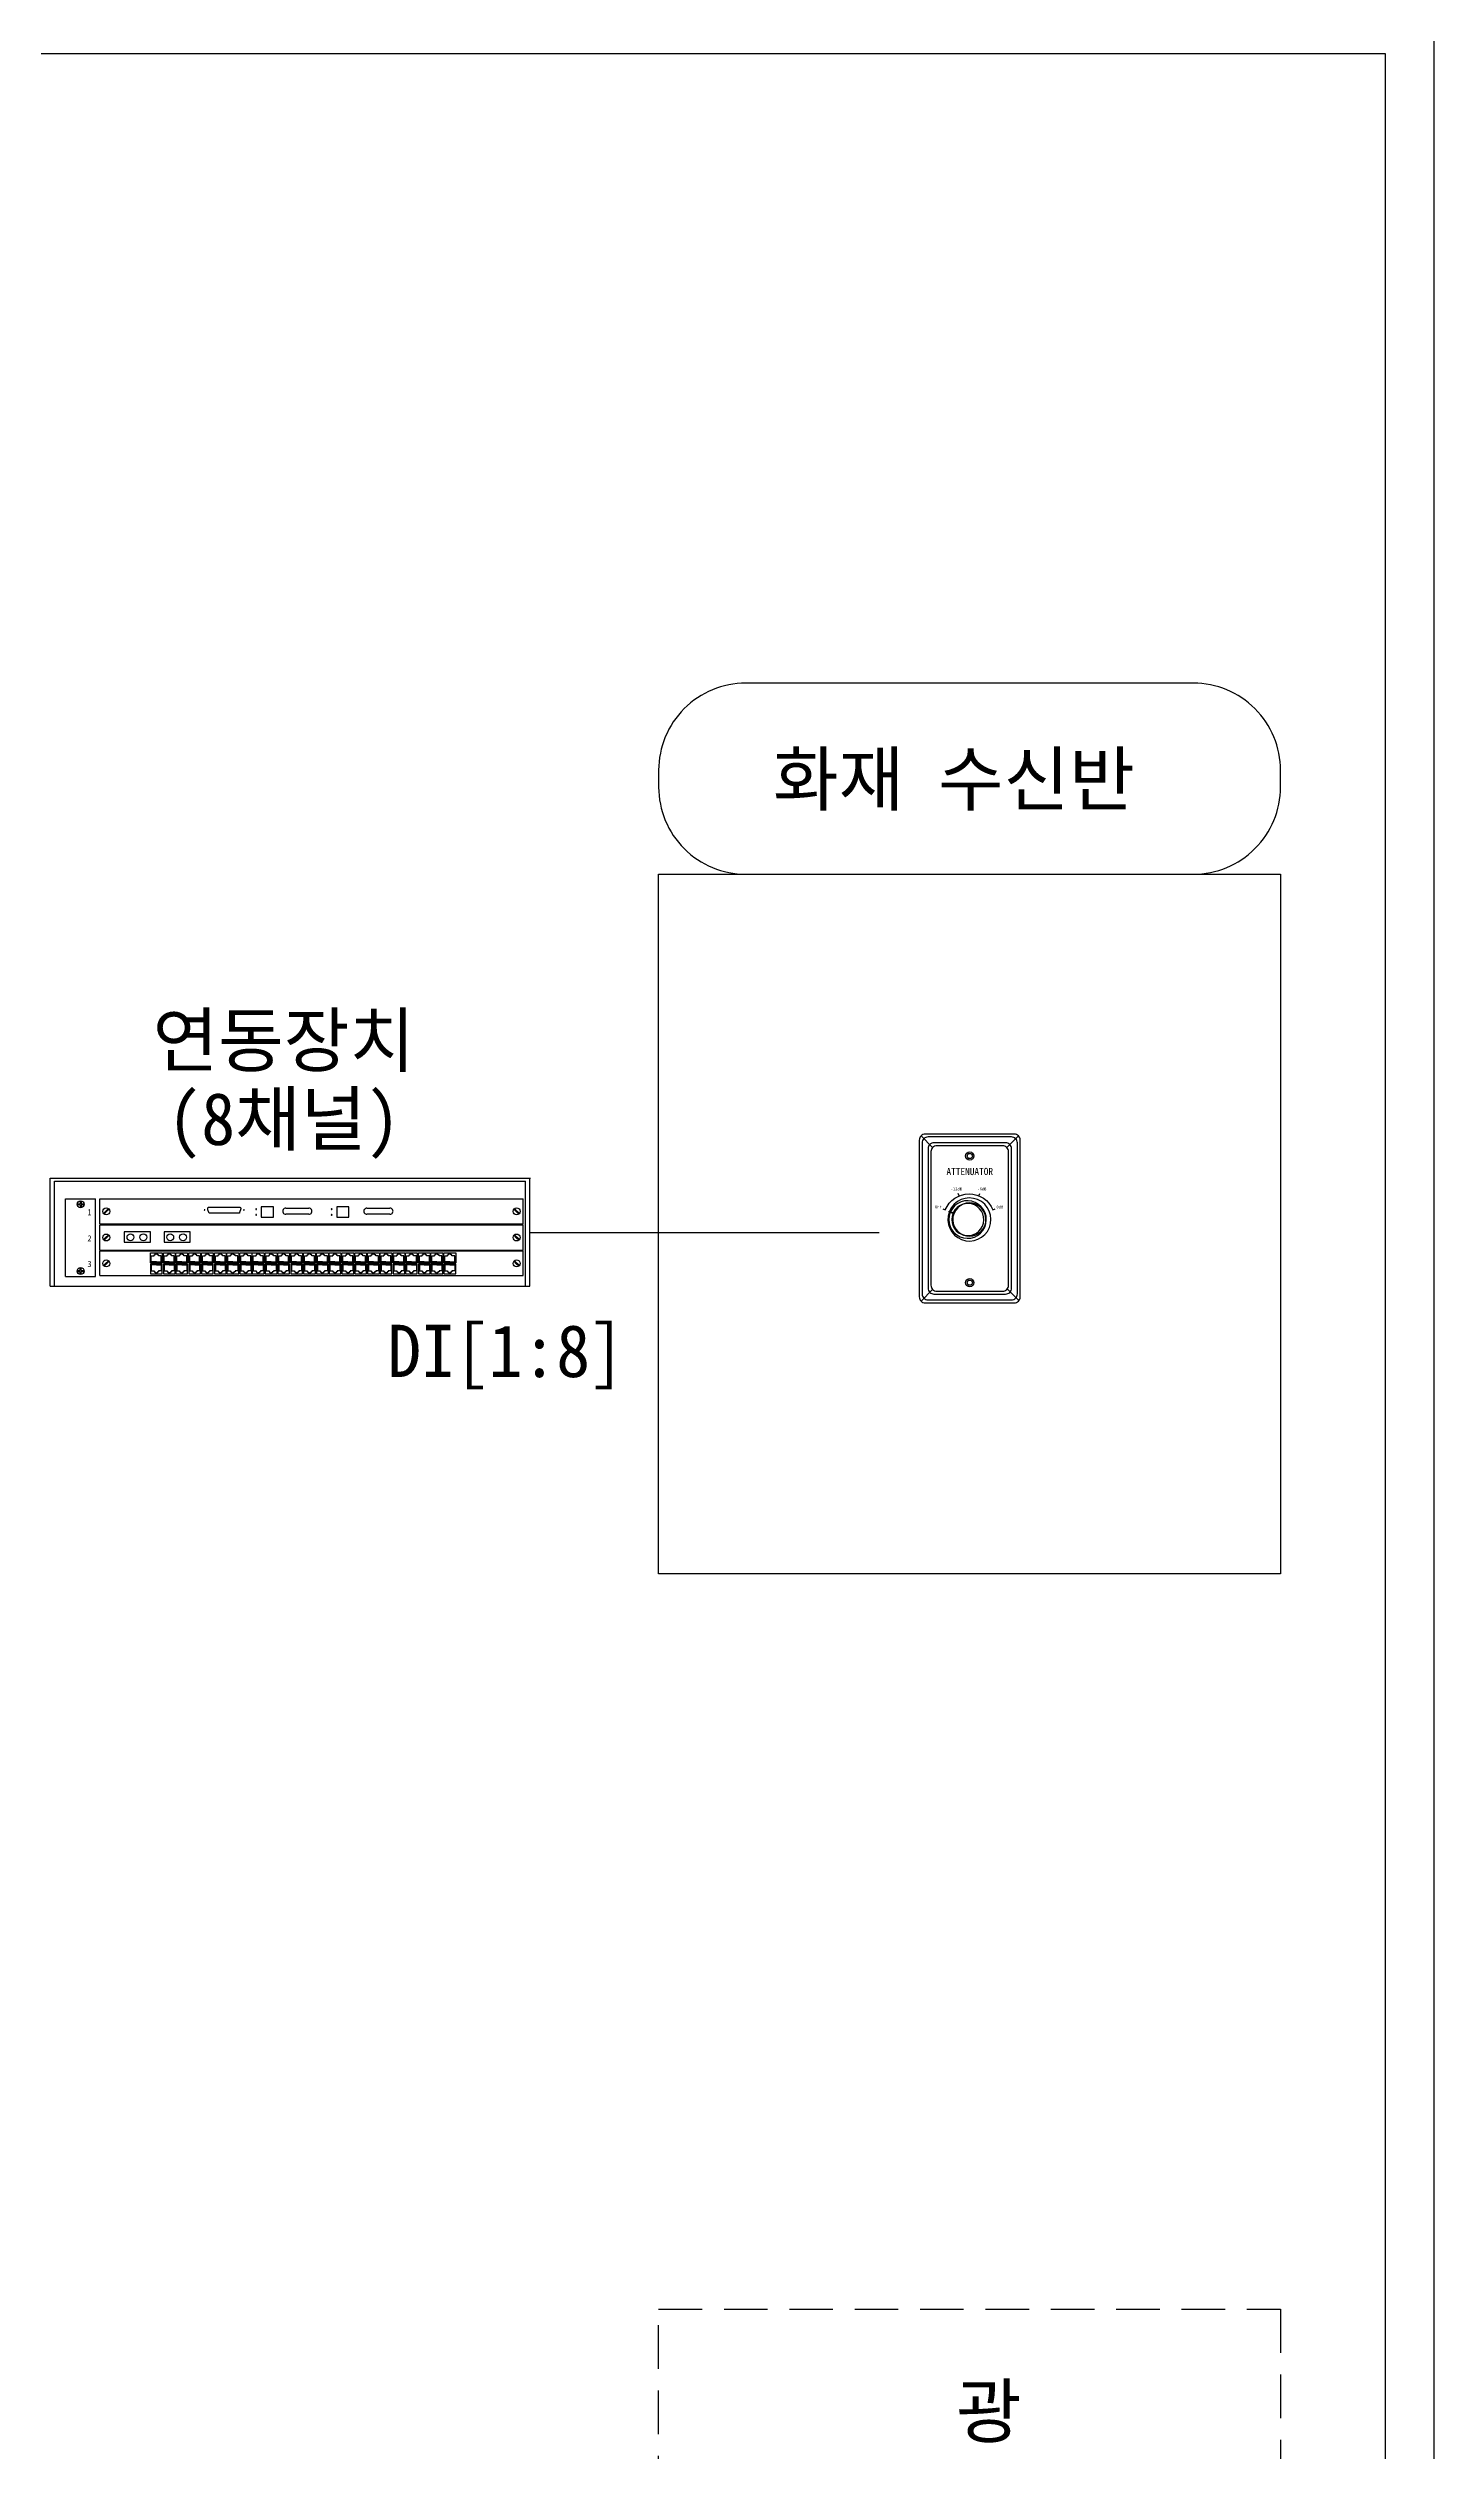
# Model space of a CAD drawing. Header units: millimetres. Extents: x 4 to 3929, y -454 to 587.
# Drawn here: x 1225.2 to 1384.2, y 172.4 to 448.2 of the extents above; entities that cross this region are included whole.
import ezdxf
from ezdxf.enums import TextEntityAlignment as Align

# ---------------------------------------------------------------- set-up
doc = ezdxf.new("R2010")
doc.units = ezdxf.units.MM
doc.header["$LTSCALE"] = 10
doc.linetypes.add('A-DASHD01', pattern=[0.75, 0.5, -0.25])
for name, color, linetype in [('CZ-LIN1', 7, 'Continuous'), ('CZ-SYMB', 2, 'Continuous'), ('CZ-TABL-LIN1', 4, 'Continuous'), ('CZ-TEX2', 3, 'Continuous')]:
    doc.layers.add(name, color=color, linetype=linetype)
doc.styles.get("Standard").update_dxf_attribs({"font": 'GulimChe.ttf'})
doc.styles.add('굴림체', font='GulimChe.ttf')
doc.styles.add('돋움체', font='DotumChe.ttf')

# ---------------------------------------------------------------- blocks, each defined once
blk = doc.blocks.new('att')
for points in [[(-6.61, 0), (6.61, 0, 0.414214), (7.5, 0.89), (7.5, 24.18, 0.414214), (6.61, 25.07), (-6.61, 25.07, 0.414214), (-7.5, 24.18), (-7.5, 0.89, 0.414214)], [(7.07, 23.75, 0.414214), (6.18, 24.64), (-6.18, 24.64, 0.414214), (-7.07, 23.75), (-7.07, 1.32, 0.414214), (-6.18, 0.43), (6.18, 0.43, 0.414214), (7.07, 1.32)], [(-5.31, 1.3), (5.31, 1.3, 0.414214), (6.2, 2.19), (6.2, 22.88, 0.414214), (5.31, 23.78), (-5.31, 23.78, 0.414214), (-6.2, 22.88), (-6.2, 2.19, 0.414214)], [(-4.88, 1.73), (4.88, 1.73, 0.414214), (5.77, 2.62), (5.77, 22.45, 0.414214), (4.88, 23.34), (-4.88, 23.34, 0.414214), (-5.77, 22.45), (-5.77, 2.62, 0.414214)]]:
    blk.add_lwpolyline(points, format="xyb", close=True)
for points in [[(-7.24, 24.81), (-5.51, 23.08)], [(5.51, 23.08), (7.24, 24.81)], [(-1.56, 15.88), (-1.7, 16.23)], [(1.37, 15.88), (1.51, 16.23)], [(-7.24, 0.26), (-5.51, 1.99)], [(7.31, 0.34), (5.61, 2.04)]]:
    blk.add_lwpolyline(points)
for points in [[(-3.98, 13.95), (-3.63, 13.81, -0.668179), (3.44, 13.81), (3.78, 13.95)], [(-3.04, 13.51, 118.823482), (-3, 13.61), (-2.39, 13.36), (-2.36, 13.34, -1.060636), (-2.39, 13.24), (-3.04, 13.51, -1.060636), (-2.99, 13.61)], [(-2.9, 13.46, 113.296915), (-2.86, 13.55)], [(-2.49, 13.29, 96.711298), (-2.45, 13.38)], [(-2.37, 13.23, 91.675202), (-2.33, 13.33)]]:
    blk.add_lwpolyline(points, format="xyb")
for centre, radius in [((0, 21.8), 0.61), ((0, 21.8), 0.387), ((0, 2.99), 0.61), ((0, 2.99), 0.387)]:
    blk.add_circle(centre, radius)
at = {"style": '돋움체'}
for s, height, p in [('ATTENUATOR', 1.071, (0, 19.51)), ('OFF', 0.429, (-4.67, 14.24)), ('-12dB', 0.429, (-1.99, 16.91)), ('-6dB', 0.429, (1.8, 16.91)), ('0dB', 0.429, (4.47, 14.24))]:
    blk.add_text(s, height=height, dxfattribs=at).set_placement(p, align=Align.MIDDLE_CENTER)

msp = doc.modelspace()

# ---------------------------------------------------------------- linework, layer by layer
at = {"layer": 'CZ-LIN1'}
msp.add_line((1280.5, 312.33), (1320.59, 312.33), dxfattribs=at)
at = {"layer": 'CZ-SYMB'}
for p, q in [((1225.45, 318.54), (1280.5, 318.54)), ((1225.45, 306.18), (1225.45, 318.54)), ((1225.96, 318.23), (1279.99, 318.23)), ((1225.96, 306.18), (1225.96, 318.23)), ((1279.99, 306.18), (1279.99, 318.23)), ((1280.5, 318.54), (1280.58, 318.57)), ((1280.5, 306.18), (1280.5, 318.54)), ((1227.19, 316.2), (1230.66, 316.2)), ((1227.19, 307.27), (1227.19, 316.2)), ((1228.54, 315.62), (1228.89, 315.62)), ((1228.54, 315.52), (1228.89, 315.52)), ((1228.89, 315.97), (1228.89, 315.62)), ((1228.89, 315.52), (1228.89, 315.17)), ((1228.99, 315.97), (1228.99, 315.62)), ((1228.99, 315.62), (1229.34, 315.62)), ((1228.99, 315.52), (1229.34, 315.52)), ((1228.99, 315.52), (1228.99, 315.17)), ((1230.66, 307.27), (1230.66, 316.2)), ((1231.14, 313.31), (1231.14, 316.2)), ((1231.14, 316.2), (1279.71, 316.2)), ((1231.56, 314.51), (1231.81, 314.75)), ((1231.63, 314.44), (1231.88, 314.68)), ((1231.8, 314.75), (1232.13, 315.07)), ((1231.88, 314.68), (1232.2, 315)), ((1243.53, 315.02), (1243.54, 315.11)), ((1243.54, 314.94), (1243.53, 315.02)), ((1243.54, 315.11), (1243.55, 315.16)), ((1243.65, 314.6), (1243.54, 314.94)), ((1243.55, 315.16), (1243.57, 315.19)), ((1243.57, 315.19), (1243.63, 315.22)), ((1243.63, 315.22), (1247.22, 315.22)), ((1243.68, 314.55), (1243.65, 314.6)), ((1243.77, 314.53), (1243.68, 314.55)), ((1247.15, 314.53), (1243.77, 314.53)), ((1247.16, 314.54), (1247.15, 314.53)), ((1247.18, 314.57), (1247.16, 314.54)), ((1247.19, 314.62), (1247.18, 314.57)), ((1247.31, 315.02), (1247.19, 314.62)), ((1247.22, 315.22), (1247.28, 315.18)), ((1247.28, 315.18), (1247.3, 315.16)), ((1247.3, 315.16), (1247.31, 315.1)), ((1247.31, 315.1), (1247.31, 315.02)), ((1251.06, 315.28), (1249.66, 315.28)), ((1249.66, 315.28), (1249.66, 314.1)), ((1251.06, 314.1), (1251.06, 315.28)), ((1252.49, 315.11), (1255.13, 315.11)), ((1259.72, 315.28), (1258.33, 315.28)), ((1258.33, 315.28), (1258.33, 314.1)), ((1259.72, 314.1), (1259.72, 315.28)), ((1261.79, 315.11), (1264.43, 315.11)), ((1278.97, 314.68), (1278.65, 315)), ((1279.05, 314.75), (1278.72, 315.07)), ((1279.22, 314.44), (1278.97, 314.68)), ((1279.29, 314.51), (1279.04, 314.75)), ((1279.71, 313.31), (1279.71, 316.2)), ((1279.71, 313.31), (1279.71, 316.2)), ((1231.14, 313.31), (1279.71, 313.31)), ((1231.14, 310.31), (1231.14, 313.2)), ((1231.14, 313.2), (1279.71, 313.2)), ((1231.56, 311.51), (1231.81, 311.75)), ((1231.8, 311.75), (1232.13, 312.07)), ((1231.88, 311.68), (1232.2, 312)), ((1236.95, 312.39), (1233.95, 312.39)), ((1233.95, 312.39), (1233.95, 311.22)), ((1236.95, 311.22), (1236.95, 312.39)), ((1241.51, 312.39), (1238.51, 312.39)), ((1238.51, 312.39), (1238.51, 311.22)), ((1241.51, 311.22), (1241.51, 312.39)), ((1249.66, 314.1), (1251.06, 314.1)), ((1255.13, 314.43), (1252.49, 314.43)), ((1258.33, 314.1), (1259.72, 314.1)), ((1264.43, 314.43), (1261.79, 314.43)), ((1278.97, 311.68), (1278.65, 312)), ((1279.05, 311.75), (1278.72, 312.07)), ((1279.29, 311.51), (1279.04, 311.75)), ((1279.71, 310.31), (1279.71, 313.2)), ((1279.71, 310.31), (1279.71, 313.2)), ((1231.14, 310.31), (1279.71, 310.31)), ((1231.14, 307.38), (1231.14, 310.22)), ((1231.14, 310.22), (1279.71, 310.22)), ((1231.63, 311.43), (1231.88, 311.68)), ((1231.8, 308.77), (1232.13, 309.09)), ((1231.88, 308.7), (1232.2, 309.02)), ((1233.95, 311.22), (1236.95, 311.22)), ((1236.95, 309.99), (1238.3, 309.99)), ((1236.95, 308.85), (1236.95, 309.99)), ((1237.05, 309.64), (1237.38, 309.64)), ((1237.05, 308.94), (1237.05, 309.64)), ((1237.63, 308.94), (1237.05, 308.94)), ((1237.38, 309.76), (1237.49, 309.76)), ((1237.38, 309.64), (1237.38, 309.76)), ((1237.49, 309.76), (1237.49, 309.89)), ((1237.49, 309.89), (1237.63, 309.89)), ((1237.76, 309.89), (1237.63, 309.89)), ((1237.63, 308.94), (1238.2, 308.94)), ((1237.76, 309.76), (1237.76, 309.89)), ((1237.88, 309.76), (1237.76, 309.76)), ((1237.88, 309.64), (1237.88, 309.76)), ((1238.2, 309.64), (1237.88, 309.64)), ((1238.2, 308.94), (1238.2, 309.64)), ((1238.3, 309.99), (1238.3, 308.85)), ((1238.44, 309.99), (1239.79, 309.99)), ((1238.44, 308.85), (1238.44, 309.99)), ((1238.51, 311.22), (1241.51, 311.22)), ((1238.54, 309.64), (1238.86, 309.64)), ((1238.54, 308.94), (1238.54, 309.64)), ((1239.11, 308.94), (1238.54, 308.94)), ((1238.86, 309.64), (1238.86, 309.76)), ((1238.86, 309.76), (1238.98, 309.76)), ((1238.98, 309.76), (1238.98, 309.89)), ((1238.98, 309.89), (1239.11, 309.89)), ((1239.25, 309.89), (1239.11, 309.89)), ((1239.11, 308.94), (1239.68, 308.94)), ((1239.25, 309.76), (1239.25, 309.89)), ((1239.36, 309.76), (1239.25, 309.76)), ((1239.36, 309.64), (1239.36, 309.76)), ((1239.68, 309.64), (1239.36, 309.64)), ((1239.68, 308.94), (1239.68, 309.64)), ((1239.79, 309.99), (1239.79, 308.85)), ((1239.87, 309.99), (1241.22, 309.99)), ((1239.87, 308.85), (1239.87, 309.99)), ((1239.97, 309.64), (1240.29, 309.64)), ((1239.97, 308.94), (1239.97, 309.64)), ((1240.55, 308.94), (1239.97, 308.94)), ((1240.29, 309.64), (1240.29, 309.76)), ((1240.29, 309.76), (1240.41, 309.76)), ((1240.41, 309.89), (1240.55, 309.89)), ((1240.41, 309.76), (1240.41, 309.89)), ((1240.68, 309.89), (1240.55, 309.89)), ((1240.55, 308.94), (1241.12, 308.94)), ((1240.68, 309.76), (1240.68, 309.89)), ((1240.8, 309.76), (1240.68, 309.76)), ((1240.8, 309.64), (1240.8, 309.76)), ((1241.12, 309.64), (1240.8, 309.64)), ((1241.12, 308.94), (1241.12, 309.64)), ((1241.22, 309.99), (1241.22, 308.85)), ((1241.35, 308.85), (1241.35, 309.99)), ((1241.35, 309.99), (1242.71, 309.99)), ((1241.46, 309.64), (1241.78, 309.64)), ((1241.46, 308.94), (1241.46, 309.64)), ((1242.03, 308.94), (1241.46, 308.94)), ((1241.78, 309.76), (1241.89, 309.76)), ((1241.78, 309.64), (1241.78, 309.76)), ((1241.89, 309.76), (1241.89, 309.89)), ((1241.89, 309.89), (1242.03, 309.89)), ((1242.17, 309.89), (1242.03, 309.89)), ((1242.03, 308.94), (1242.6, 308.94)), ((1242.17, 309.76), (1242.17, 309.89)), ((1242.28, 309.76), (1242.17, 309.76)), ((1242.28, 309.64), (1242.28, 309.76)), ((1242.6, 309.64), (1242.28, 309.64)), ((1242.6, 308.94), (1242.6, 309.64)), ((1242.71, 309.99), (1242.71, 308.85)), ((1242.81, 308.85), (1242.81, 309.99)), ((1242.81, 309.99), (1244.16, 309.99)), ((1242.91, 309.64), (1243.23, 309.64)), ((1242.91, 308.94), (1242.91, 309.64)), ((1243.49, 308.94), (1242.91, 308.94)), ((1243.23, 309.64), (1243.23, 309.76)), ((1243.23, 309.76), (1243.35, 309.76)), ((1243.35, 309.76), (1243.35, 309.89)), ((1243.35, 309.89), (1243.49, 309.89)), ((1243.62, 309.89), (1243.49, 309.89)), ((1243.49, 308.94), (1244.06, 308.94)), ((1243.62, 309.76), (1243.62, 309.89)), ((1243.74, 309.76), (1243.62, 309.76)), ((1243.74, 309.64), (1243.74, 309.76)), ((1244.06, 309.64), (1243.74, 309.64)), ((1244.06, 308.94), (1244.06, 309.64)), ((1244.16, 309.99), (1244.16, 308.85)), ((1244.29, 309.99), (1245.65, 309.99)), ((1244.29, 308.85), (1244.29, 309.99)), ((1244.4, 309.64), (1244.72, 309.64)), ((1244.4, 308.94), (1244.4, 309.64)), ((1244.97, 308.94), (1244.4, 308.94)), ((1244.72, 309.76), (1244.83, 309.76)), ((1244.72, 309.64), (1244.72, 309.76)), ((1244.83, 309.76), (1244.83, 309.89)), ((1244.83, 309.89), (1244.97, 309.89)), ((1245.11, 309.89), (1244.97, 309.89)), ((1244.97, 308.94), (1245.54, 308.94)), ((1245.11, 309.76), (1245.11, 309.89)), ((1245.22, 309.76), (1245.11, 309.76)), ((1245.22, 309.64), (1245.22, 309.76)), ((1245.54, 309.64), (1245.22, 309.64)), ((1245.54, 308.94), (1245.54, 309.64)), ((1245.65, 309.99), (1245.65, 308.85)), ((1245.73, 309.99), (1247.08, 309.99)), ((1245.73, 308.85), (1245.73, 309.99)), ((1245.83, 309.64), (1246.15, 309.64)), ((1245.83, 308.94), (1245.83, 309.64)), ((1246.4, 308.94), (1245.83, 308.94)), ((1246.15, 309.76), (1246.27, 309.76)), ((1246.15, 309.64), (1246.15, 309.76)), ((1246.27, 309.76), (1246.27, 309.89)), ((1246.27, 309.89), (1246.4, 309.89)), ((1246.54, 309.89), (1246.4, 309.89)), ((1246.4, 308.94), (1246.98, 308.94)), ((1246.54, 309.76), (1246.54, 309.89)), ((1246.66, 309.76), (1246.54, 309.76)), ((1246.66, 309.64), (1246.66, 309.76)), ((1246.98, 309.64), (1246.66, 309.64)), ((1246.98, 308.94), (1246.98, 309.64)), ((1247.08, 309.99), (1247.08, 308.85)), ((1247.21, 308.85), (1247.21, 309.99)), ((1247.21, 309.99), (1248.57, 309.99)), ((1247.32, 309.64), (1247.64, 309.64)), ((1247.32, 308.94), (1247.32, 309.64)), ((1247.89, 308.94), (1247.32, 308.94)), ((1247.64, 309.64), (1247.64, 309.76)), ((1247.64, 309.76), (1247.75, 309.76)), ((1247.75, 309.89), (1247.89, 309.89)), ((1247.75, 309.76), (1247.75, 309.89)), ((1248.03, 309.89), (1247.89, 309.89)), ((1247.89, 308.94), (1248.46, 308.94)), ((1248.03, 309.76), (1248.03, 309.89)), ((1248.14, 309.76), (1248.03, 309.76)), ((1248.14, 309.64), (1248.14, 309.76)), ((1248.46, 309.64), (1248.14, 309.64)), ((1248.46, 308.94), (1248.46, 309.64)), ((1248.57, 309.99), (1248.57, 308.85)), ((1248.64, 309.99), (1250, 309.99)), ((1248.64, 308.85), (1248.64, 309.99)), ((1248.75, 309.64), (1249.07, 309.64)), ((1248.75, 308.94), (1248.75, 309.64)), ((1249.32, 308.94), (1248.75, 308.94)), ((1249.07, 309.76), (1249.18, 309.76)), ((1249.07, 309.64), (1249.07, 309.76)), ((1249.18, 309.76), (1249.18, 309.89)), ((1249.18, 309.89), (1249.32, 309.89)), ((1249.46, 309.89), (1249.32, 309.89)), ((1249.32, 308.94), (1249.89, 308.94)), ((1249.46, 309.76), (1249.46, 309.89)), ((1249.57, 309.76), (1249.46, 309.76)), ((1249.57, 309.64), (1249.57, 309.76)), ((1249.89, 309.64), (1249.57, 309.64)), ((1249.89, 308.94), (1249.89, 309.64)), ((1250, 309.99), (1250, 308.85)), ((1250.13, 309.99), (1251.48, 309.99)), ((1250.13, 308.85), (1250.13, 309.99)), ((1250.23, 309.64), (1250.56, 309.64)), ((1250.23, 308.94), (1250.23, 309.64)), ((1250.81, 308.94), (1250.23, 308.94)), ((1250.56, 309.64), (1250.56, 309.76)), ((1250.56, 309.76), (1250.67, 309.76)), ((1250.67, 309.89), (1250.81, 309.89)), ((1250.67, 309.76), (1250.67, 309.89)), ((1250.94, 309.89), (1250.81, 309.89)), ((1250.81, 308.94), (1251.38, 308.94)), ((1250.94, 309.76), (1250.94, 309.89)), ((1251.06, 309.76), (1250.94, 309.76)), ((1251.06, 309.64), (1251.06, 309.76)), ((1251.38, 309.64), (1251.06, 309.64)), ((1251.38, 308.94), (1251.38, 309.64)), ((1251.48, 309.99), (1251.48, 308.85)), ((1251.56, 309.99), (1252.92, 309.99)), ((1251.56, 308.85), (1251.56, 309.99)), ((1251.67, 309.64), (1251.99, 309.64)), ((1251.67, 308.94), (1251.67, 309.64)), ((1252.24, 308.94), (1251.67, 308.94)), ((1251.99, 309.64), (1251.99, 309.76)), ((1251.99, 309.76), (1252.1, 309.76)), ((1252.1, 309.89), (1252.24, 309.89)), ((1252.1, 309.76), (1252.1, 309.89)), ((1252.38, 309.89), (1252.24, 309.89)), ((1252.24, 308.94), (1252.81, 308.94)), ((1252.38, 309.76), (1252.38, 309.89)), ((1252.49, 309.76), (1252.38, 309.76)), ((1252.49, 309.64), (1252.49, 309.76)), ((1252.81, 309.64), (1252.49, 309.64)), ((1252.81, 308.94), (1252.81, 309.64)), ((1252.92, 309.99), (1252.92, 308.85)), ((1253.05, 308.85), (1253.05, 309.99)), ((1253.05, 309.99), (1254.4, 309.99)), ((1253.15, 309.64), (1253.47, 309.64)), ((1253.15, 308.94), (1253.15, 309.64)), ((1253.73, 308.94), (1253.15, 308.94)), ((1253.47, 309.76), (1253.59, 309.76)), ((1253.47, 309.64), (1253.47, 309.76)), ((1253.59, 309.76), (1253.59, 309.89)), ((1253.59, 309.89), (1253.73, 309.89)), ((1253.86, 309.89), (1253.73, 309.89)), ((1253.73, 308.94), (1254.3, 308.94)), ((1253.86, 309.76), (1253.86, 309.89)), ((1253.98, 309.76), (1253.86, 309.76)), ((1253.98, 309.64), (1253.98, 309.76)), ((1254.3, 309.64), (1253.98, 309.64)), ((1254.3, 308.94), (1254.3, 309.64)), ((1254.4, 309.99), (1254.4, 308.85)), ((1254.53, 308.85), (1254.53, 309.99)), ((1254.53, 309.99), (1255.88, 309.99)), ((1254.63, 309.64), (1254.95, 309.64)), ((1254.63, 308.94), (1254.63, 309.64)), ((1255.2, 308.94), (1254.63, 308.94)), ((1254.95, 309.76), (1255.07, 309.76)), ((1254.95, 309.64), (1254.95, 309.76)), ((1255.07, 309.89), (1255.2, 309.89)), ((1255.07, 309.76), (1255.07, 309.89)), ((1255.34, 309.89), (1255.2, 309.89)), ((1255.2, 308.94), (1255.78, 308.94)), ((1255.34, 309.76), (1255.34, 309.89)), ((1255.46, 309.76), (1255.34, 309.76)), ((1255.46, 309.64), (1255.46, 309.76)), ((1255.78, 309.64), (1255.46, 309.64)), ((1255.78, 308.94), (1255.78, 309.64)), ((1255.88, 309.99), (1255.88, 308.85)), ((1256.01, 309.99), (1257.37, 309.99)), ((1256.01, 308.85), (1256.01, 309.99)), ((1256.12, 308.94), (1256.12, 309.64)), ((1256.12, 309.64), (1256.44, 309.64)), ((1256.69, 308.94), (1256.12, 308.94)), ((1256.44, 309.76), (1256.55, 309.76)), ((1256.44, 309.64), (1256.44, 309.76)), ((1256.55, 309.89), (1256.69, 309.89)), ((1256.55, 309.76), (1256.55, 309.89)), ((1256.83, 309.89), (1256.69, 309.89)), ((1256.69, 308.94), (1257.26, 308.94)), ((1256.83, 309.76), (1256.83, 309.89)), ((1256.94, 309.76), (1256.83, 309.76)), ((1256.94, 309.64), (1256.94, 309.76)), ((1257.26, 309.64), (1256.94, 309.64)), ((1257.26, 308.94), (1257.26, 309.64)), ((1257.37, 309.99), (1257.37, 308.85)), ((1257.45, 309.99), (1258.8, 309.99)), ((1257.45, 308.85), (1257.45, 309.99)), ((1257.55, 309.64), (1257.87, 309.64)), ((1257.55, 308.94), (1257.55, 309.64)), ((1258.12, 308.94), (1257.55, 308.94)), ((1257.87, 309.76), (1257.99, 309.76)), ((1257.87, 309.64), (1257.87, 309.76)), ((1257.99, 309.76), (1257.99, 309.89)), ((1257.99, 309.89), (1258.12, 309.89)), ((1258.26, 309.89), (1258.12, 309.89)), ((1258.12, 308.94), (1258.69, 308.94)), ((1258.26, 309.76), (1258.26, 309.89)), ((1258.37, 309.76), (1258.26, 309.76)), ((1258.37, 309.64), (1258.37, 309.76)), ((1258.69, 309.64), (1258.37, 309.64)), ((1258.69, 308.94), (1258.69, 309.64)), ((1258.8, 309.99), (1258.8, 308.85)), ((1258.93, 308.85), (1258.93, 309.99)), ((1258.93, 309.99), (1260.29, 309.99)), ((1259.04, 309.64), (1259.36, 309.64)), ((1259.04, 308.94), (1259.04, 309.64)), ((1259.61, 308.94), (1259.04, 308.94)), ((1259.36, 309.64), (1259.36, 309.76)), ((1259.36, 309.76), (1259.47, 309.76)), ((1259.47, 309.89), (1259.61, 309.89)), ((1259.47, 309.76), (1259.47, 309.89)), ((1259.74, 309.89), (1259.61, 309.89)), ((1259.61, 308.94), (1260.18, 308.94)), ((1259.74, 309.76), (1259.74, 309.89)), ((1259.86, 309.76), (1259.74, 309.76)), ((1259.86, 309.64), (1259.86, 309.76)), ((1260.18, 309.64), (1259.86, 309.64)), ((1260.18, 308.94), (1260.18, 309.64)), ((1260.29, 309.99), (1260.29, 308.85)), ((1260.39, 309.99), (1261.74, 309.99)), ((1260.39, 308.85), (1260.39, 309.99)), ((1260.49, 309.64), (1260.81, 309.64)), ((1260.49, 308.94), (1260.49, 309.64)), ((1261.06, 308.94), (1260.49, 308.94)), ((1260.81, 309.76), (1260.93, 309.76)), ((1260.81, 309.64), (1260.81, 309.76)), ((1260.93, 309.76), (1260.93, 309.89)), ((1260.93, 309.89), (1261.06, 309.89)), ((1261.2, 309.89), (1261.06, 309.89)), ((1261.06, 308.94), (1261.63, 308.94)), ((1261.2, 309.76), (1261.2, 309.89)), ((1261.31, 309.76), (1261.2, 309.76)), ((1261.31, 309.64), (1261.31, 309.76)), ((1261.63, 309.64), (1261.31, 309.64)), ((1261.63, 308.94), (1261.63, 309.64)), ((1261.74, 309.99), (1261.74, 308.85)), ((1261.87, 309.99), (1263.22, 309.99)), ((1261.87, 308.85), (1261.87, 309.99)), ((1261.98, 309.64), (1262.3, 309.64)), ((1261.98, 308.94), (1261.98, 309.64)), ((1262.55, 308.94), (1261.98, 308.94)), ((1262.3, 309.64), (1262.3, 309.76)), ((1262.3, 309.76), (1262.41, 309.76)), ((1262.41, 309.89), (1262.55, 309.89)), ((1262.41, 309.76), (1262.41, 309.89)), ((1262.68, 309.89), (1262.55, 309.89)), ((1262.55, 308.94), (1263.12, 308.94)), ((1262.68, 309.76), (1262.68, 309.89)), ((1262.8, 309.76), (1262.68, 309.76)), ((1262.8, 309.64), (1262.8, 309.76)), ((1263.12, 309.64), (1262.8, 309.64)), ((1263.12, 308.94), (1263.12, 309.64)), ((1263.22, 309.99), (1263.22, 308.85)), ((1263.3, 309.99), (1264.66, 309.99)), ((1263.3, 308.85), (1263.3, 309.99)), ((1263.41, 309.64), (1263.73, 309.64)), ((1263.41, 308.94), (1263.41, 309.64)), ((1263.98, 308.94), (1263.41, 308.94)), ((1263.73, 309.64), (1263.73, 309.76)), ((1263.73, 309.76), (1263.84, 309.76)), ((1263.84, 309.89), (1263.98, 309.89)), ((1263.84, 309.76), (1263.84, 309.89)), ((1264.12, 309.89), (1263.98, 309.89)), ((1263.98, 308.94), (1264.55, 308.94)), ((1264.12, 309.76), (1264.12, 309.89)), ((1264.23, 309.76), (1264.12, 309.76)), ((1264.23, 309.64), (1264.23, 309.76)), ((1264.55, 309.64), (1264.23, 309.64)), ((1264.55, 308.94), (1264.55, 309.64)), ((1264.66, 309.99), (1264.66, 308.85)), ((1264.79, 309.99), (1266.14, 309.99)), ((1264.79, 308.85), (1264.79, 309.99)), ((1264.89, 309.64), (1265.22, 309.64)), ((1264.89, 308.94), (1264.89, 309.64)), ((1265.47, 308.94), (1264.89, 308.94)), ((1265.22, 309.76), (1265.33, 309.76)), ((1265.22, 309.64), (1265.22, 309.76)), ((1265.33, 309.76), (1265.33, 309.89)), ((1265.33, 309.89), (1265.47, 309.89)), ((1265.6, 309.89), (1265.47, 309.89)), ((1265.47, 308.94), (1266.04, 308.94)), ((1265.6, 309.76), (1265.6, 309.89)), ((1265.72, 309.76), (1265.6, 309.76)), ((1265.72, 309.64), (1265.72, 309.76)), ((1266.04, 309.64), (1265.72, 309.64)), ((1266.04, 308.94), (1266.04, 309.64)), ((1266.14, 309.99), (1266.14, 308.85)), ((1266.22, 309.99), (1267.57, 309.99)), ((1266.22, 308.85), (1266.22, 309.99)), ((1266.33, 309.64), (1266.65, 309.64)), ((1266.33, 308.94), (1266.33, 309.64)), ((1266.9, 308.94), (1266.33, 308.94)), ((1266.65, 309.64), (1266.65, 309.76)), ((1266.65, 309.76), (1266.76, 309.76)), ((1266.76, 309.89), (1266.9, 309.89)), ((1266.76, 309.76), (1266.76, 309.89)), ((1267.03, 309.89), (1266.9, 309.89)), ((1266.9, 308.94), (1267.47, 308.94)), ((1267.03, 309.76), (1267.03, 309.89)), ((1267.15, 309.76), (1267.03, 309.76)), ((1267.15, 309.64), (1267.15, 309.76)), ((1267.47, 309.64), (1267.15, 309.64)), ((1267.47, 308.94), (1267.47, 309.64)), ((1267.57, 309.99), (1267.57, 308.85)), ((1267.71, 308.85), (1267.71, 309.99)), ((1267.71, 309.99), (1269.06, 309.99)), ((1267.81, 309.64), (1268.13, 309.64)), ((1267.81, 308.94), (1267.81, 309.64)), ((1268.38, 308.94), (1267.81, 308.94)), ((1268.13, 309.64), (1268.13, 309.76)), ((1268.13, 309.76), (1268.25, 309.76)), ((1268.25, 309.76), (1268.25, 309.89)), ((1268.25, 309.89), (1268.38, 309.89)), ((1268.52, 309.89), (1268.38, 309.89)), ((1268.38, 308.94), (1268.96, 308.94)), ((1268.52, 309.76), (1268.52, 309.89)), ((1268.63, 309.76), (1268.52, 309.76)), ((1268.63, 309.64), (1268.63, 309.76)), ((1268.96, 309.64), (1268.63, 309.64)), ((1268.96, 308.94), (1268.96, 309.64)), ((1269.06, 309.99), (1269.06, 308.85)), ((1269.14, 309.99), (1270.49, 309.99)), ((1269.14, 308.85), (1269.14, 309.99)), ((1269.24, 309.64), (1269.56, 309.64)), ((1269.24, 308.94), (1269.24, 309.64)), ((1269.82, 308.94), (1269.24, 308.94)), ((1269.56, 309.64), (1269.56, 309.76)), ((1269.56, 309.76), (1269.68, 309.76)), ((1269.68, 309.76), (1269.68, 309.89)), ((1269.68, 309.89), (1269.82, 309.89)), ((1269.95, 309.89), (1269.82, 309.89)), ((1269.82, 308.94), (1270.39, 308.94)), ((1269.95, 309.76), (1269.95, 309.89)), ((1270.07, 309.76), (1269.95, 309.76)), ((1270.07, 309.64), (1270.07, 309.76)), ((1270.39, 309.64), (1270.07, 309.64)), ((1270.39, 308.94), (1270.39, 309.64)), ((1270.49, 309.99), (1270.49, 308.85)), ((1270.62, 309.99), (1271.98, 309.99)), ((1270.62, 308.85), (1270.62, 309.99)), ((1270.73, 309.64), (1271.05, 309.64)), ((1270.73, 308.94), (1270.73, 309.64)), ((1271.3, 308.94), (1270.73, 308.94)), ((1271.05, 309.64), (1271.05, 309.76)), ((1271.05, 309.76), (1271.17, 309.76)), ((1271.17, 309.89), (1271.3, 309.89)), ((1271.17, 309.76), (1271.17, 309.89)), ((1271.44, 309.89), (1271.3, 309.89)), ((1271.3, 308.94), (1271.87, 308.94)), ((1271.44, 309.76), (1271.44, 309.89)), ((1271.55, 309.76), (1271.44, 309.76)), ((1271.55, 309.64), (1271.55, 309.76)), ((1271.87, 309.64), (1271.55, 309.64)), ((1271.87, 308.94), (1271.87, 309.64)), ((1271.98, 309.99), (1271.98, 308.85)), ((1278.97, 308.7), (1278.65, 309.02)), ((1279.05, 308.77), (1278.72, 309.09)), ((1279.22, 311.43), (1278.97, 311.68)), ((1279.71, 307.38), (1279.71, 310.22)), ((1279.71, 307.38), (1279.71, 310.22)), ((1225.45, 306.18), (1280.5, 306.18)), ((1227.19, 307.27), (1230.66, 307.27)), ((1228.54, 307.96), (1228.89, 307.96)), ((1228.54, 307.85), (1228.89, 307.85)), ((1228.89, 307.96), (1228.89, 308.3)), ((1228.89, 307.51), (1228.89, 307.85)), ((1228.99, 307.96), (1228.99, 308.3)), ((1228.99, 307.96), (1229.34, 307.96)), ((1228.99, 307.85), (1229.34, 307.85)), ((1228.99, 307.51), (1228.99, 307.85)), ((1231.14, 307.38), (1279.71, 307.38)), ((1231.56, 308.53), (1231.81, 308.78)), ((1231.63, 308.46), (1231.88, 308.7)), ((1238.3, 308.85), (1236.95, 308.85)), ((1238.3, 308.72), (1236.95, 308.72)), ((1236.95, 308.72), (1236.95, 307.58)), ((1236.95, 307.58), (1238.3, 307.58)), ((1237.63, 308.63), (1237.05, 308.63)), ((1237.05, 308.63), (1237.05, 307.93)), ((1237.05, 307.93), (1237.38, 307.93)), ((1237.38, 307.93), (1237.38, 307.81)), ((1237.38, 307.81), (1237.49, 307.81)), ((1237.49, 307.81), (1237.49, 307.68)), ((1237.49, 307.68), (1237.63, 307.68)), ((1237.63, 308.63), (1238.2, 308.63)), ((1237.76, 307.68), (1237.63, 307.68)), ((1237.76, 307.81), (1237.76, 307.68)), ((1237.88, 307.81), (1237.76, 307.81)), ((1238.2, 307.93), (1237.88, 307.93)), ((1237.88, 307.93), (1237.88, 307.81)), ((1238.2, 308.63), (1238.2, 307.93)), ((1238.3, 307.58), (1238.3, 308.72)), ((1239.79, 308.85), (1238.44, 308.85)), ((1239.79, 308.72), (1238.44, 308.72)), ((1238.44, 308.72), (1238.44, 307.58)), ((1238.44, 307.58), (1239.79, 307.58)), ((1238.54, 308.63), (1238.54, 307.93)), ((1239.11, 308.63), (1238.54, 308.63)), ((1238.54, 307.93), (1238.86, 307.93)), ((1238.86, 307.93), (1238.86, 307.81)), ((1238.86, 307.81), (1238.98, 307.81)), ((1238.98, 307.81), (1238.98, 307.68)), ((1238.98, 307.68), (1239.11, 307.68)), ((1239.11, 308.63), (1239.68, 308.63)), ((1239.25, 307.68), (1239.11, 307.68)), ((1239.36, 307.81), (1239.25, 307.81)), ((1239.25, 307.81), (1239.25, 307.68)), ((1239.68, 307.93), (1239.36, 307.93)), ((1239.36, 307.93), (1239.36, 307.81)), ((1239.68, 308.63), (1239.68, 307.93)), ((1239.79, 307.58), (1239.79, 308.72)), ((1241.22, 308.85), (1239.87, 308.85)), ((1241.22, 308.72), (1239.87, 308.72)), ((1239.87, 308.72), (1239.87, 307.58)), ((1239.87, 307.58), (1241.22, 307.58)), ((1239.97, 308.63), (1239.97, 307.93)), ((1240.55, 308.63), (1239.97, 308.63)), ((1239.97, 307.93), (1240.29, 307.93)), ((1240.29, 307.93), (1240.29, 307.81)), ((1240.29, 307.81), (1240.41, 307.81)), ((1240.41, 307.81), (1240.41, 307.68)), ((1240.41, 307.68), (1240.55, 307.68)), ((1240.55, 308.63), (1241.12, 308.63)), ((1240.68, 307.68), (1240.55, 307.68)), ((1240.8, 307.81), (1240.68, 307.81)), ((1240.68, 307.81), (1240.68, 307.68)), ((1241.12, 307.93), (1240.8, 307.93)), ((1240.8, 307.93), (1240.8, 307.81)), ((1241.12, 308.63), (1241.12, 307.93)), ((1241.22, 307.58), (1241.22, 308.72)), ((1242.71, 308.85), (1241.35, 308.85)), ((1242.71, 308.72), (1241.35, 308.72)), ((1241.35, 308.72), (1241.35, 307.58)), ((1241.35, 307.58), (1242.71, 307.58)), ((1241.46, 308.63), (1241.46, 307.93)), ((1242.03, 308.63), (1241.46, 308.63)), ((1241.46, 307.93), (1241.78, 307.93)), ((1241.78, 307.93), (1241.78, 307.81)), ((1241.78, 307.81), (1241.89, 307.81)), ((1241.89, 307.81), (1241.89, 307.68)), ((1241.89, 307.68), (1242.03, 307.68)), ((1242.03, 308.63), (1242.6, 308.63)), ((1242.17, 307.68), (1242.03, 307.68)), ((1242.17, 307.81), (1242.17, 307.68)), ((1242.28, 307.81), (1242.17, 307.81)), ((1242.6, 307.93), (1242.28, 307.93)), ((1242.28, 307.93), (1242.28, 307.81)), ((1242.6, 308.63), (1242.6, 307.93)), ((1242.71, 307.58), (1242.71, 308.72)), ((1244.16, 308.85), (1242.81, 308.85)), ((1244.16, 308.72), (1242.81, 308.72)), ((1242.81, 308.72), (1242.81, 307.58)), ((1242.81, 307.58), (1244.16, 307.58)), ((1242.91, 308.63), (1242.91, 307.93)), ((1243.49, 308.63), (1242.91, 308.63)), ((1242.91, 307.93), (1243.23, 307.93)), ((1243.23, 307.93), (1243.23, 307.81)), ((1243.23, 307.81), (1243.35, 307.81)), ((1243.35, 307.81), (1243.35, 307.68)), ((1243.35, 307.68), (1243.49, 307.68)), ((1243.49, 308.63), (1244.06, 308.63)), ((1243.62, 307.68), (1243.49, 307.68)), ((1243.74, 307.81), (1243.62, 307.81)), ((1243.62, 307.81), (1243.62, 307.68)), ((1244.06, 307.93), (1243.74, 307.93)), ((1243.74, 307.93), (1243.74, 307.81)), ((1244.06, 308.63), (1244.06, 307.93)), ((1244.16, 307.58), (1244.16, 308.72)), ((1245.65, 308.85), (1244.29, 308.85)), ((1245.65, 308.72), (1244.29, 308.72)), ((1244.29, 308.72), (1244.29, 307.58)), ((1244.29, 307.58), (1245.65, 307.58)), ((1244.97, 308.63), (1244.4, 308.63)), ((1244.4, 308.63), (1244.4, 307.93)), ((1244.4, 307.93), (1244.72, 307.93)), ((1244.72, 307.93), (1244.72, 307.81)), ((1244.72, 307.81), (1244.83, 307.81)), ((1244.83, 307.81), (1244.83, 307.68)), ((1244.83, 307.68), (1244.97, 307.68)), ((1244.97, 308.63), (1245.54, 308.63)), ((1245.11, 307.68), (1244.97, 307.68)), ((1245.11, 307.81), (1245.11, 307.68)), ((1245.22, 307.81), (1245.11, 307.81)), ((1245.54, 307.93), (1245.22, 307.93)), ((1245.22, 307.93), (1245.22, 307.81)), ((1245.54, 308.63), (1245.54, 307.93)), ((1245.65, 307.58), (1245.65, 308.72)), ((1247.08, 308.85), (1245.73, 308.85)), ((1247.08, 308.72), (1245.73, 308.72)), ((1245.73, 308.72), (1245.73, 307.58)), ((1245.73, 307.58), (1247.08, 307.58)), ((1246.4, 308.63), (1245.83, 308.63)), ((1245.83, 308.63), (1245.83, 307.93)), ((1245.83, 307.93), (1246.15, 307.93)), ((1246.15, 307.93), (1246.15, 307.81)), ((1246.15, 307.81), (1246.27, 307.81)), ((1246.27, 307.81), (1246.27, 307.68)), ((1246.27, 307.68), (1246.4, 307.68)), ((1246.4, 308.63), (1246.98, 308.63)), ((1246.54, 307.68), (1246.4, 307.68)), ((1246.54, 307.81), (1246.54, 307.68)), ((1246.66, 307.81), (1246.54, 307.81)), ((1246.98, 307.93), (1246.66, 307.93)), ((1246.66, 307.93), (1246.66, 307.81)), ((1246.98, 308.63), (1246.98, 307.93)), ((1247.08, 307.58), (1247.08, 308.72)), ((1248.57, 308.85), (1247.21, 308.85)), ((1247.21, 308.72), (1247.21, 307.58)), ((1248.57, 308.72), (1247.21, 308.72)), ((1247.21, 307.58), (1248.57, 307.58)), ((1247.32, 308.63), (1247.32, 307.93)), ((1247.89, 308.63), (1247.32, 308.63)), ((1247.32, 307.93), (1247.64, 307.93)), ((1247.64, 307.93), (1247.64, 307.81)), ((1247.64, 307.81), (1247.75, 307.81)), ((1247.75, 307.81), (1247.75, 307.68)), ((1247.75, 307.68), (1247.89, 307.68)), ((1247.89, 308.63), (1248.46, 308.63)), ((1248.03, 307.68), (1247.89, 307.68)), ((1248.14, 307.81), (1248.03, 307.81)), ((1248.03, 307.81), (1248.03, 307.68)), ((1248.46, 307.93), (1248.14, 307.93)), ((1248.14, 307.93), (1248.14, 307.81)), ((1248.46, 308.63), (1248.46, 307.93)), ((1248.57, 307.58), (1248.57, 308.72)), ((1250, 308.85), (1248.64, 308.85)), ((1250, 308.72), (1248.64, 308.72)), ((1248.64, 308.72), (1248.64, 307.58)), ((1248.64, 307.58), (1250, 307.58)), ((1248.75, 308.63), (1248.75, 307.93)), ((1249.32, 308.63), (1248.75, 308.63)), ((1248.75, 307.93), (1249.07, 307.93)), ((1249.07, 307.93), (1249.07, 307.81)), ((1249.07, 307.81), (1249.18, 307.81)), ((1249.18, 307.81), (1249.18, 307.68)), ((1249.18, 307.68), (1249.32, 307.68)), ((1249.32, 308.63), (1249.89, 308.63)), ((1249.46, 307.68), (1249.32, 307.68)), ((1249.46, 307.81), (1249.46, 307.68)), ((1249.57, 307.81), (1249.46, 307.81)), ((1249.89, 307.93), (1249.57, 307.93)), ((1249.57, 307.93), (1249.57, 307.81)), ((1249.89, 308.63), (1249.89, 307.93)), ((1250, 307.58), (1250, 308.72)), ((1251.48, 308.85), (1250.13, 308.85)), ((1251.48, 308.72), (1250.13, 308.72)), ((1250.13, 308.72), (1250.13, 307.58)), ((1250.13, 307.58), (1251.48, 307.58)), ((1250.23, 308.63), (1250.23, 307.93)), ((1250.81, 308.63), (1250.23, 308.63)), ((1250.23, 307.93), (1250.56, 307.93)), ((1250.56, 307.93), (1250.56, 307.81)), ((1250.56, 307.81), (1250.67, 307.81)), ((1250.67, 307.81), (1250.67, 307.68)), ((1250.67, 307.68), (1250.81, 307.68)), ((1250.81, 308.63), (1251.38, 308.63)), ((1250.94, 307.68), (1250.81, 307.68)), ((1251.06, 307.81), (1250.94, 307.81)), ((1250.94, 307.81), (1250.94, 307.68)), ((1251.38, 307.93), (1251.06, 307.93)), ((1251.06, 307.93), (1251.06, 307.81)), ((1251.38, 308.63), (1251.38, 307.93)), ((1251.48, 307.58), (1251.48, 308.72)), ((1252.92, 308.85), (1251.56, 308.85)), ((1252.92, 308.72), (1251.56, 308.72)), ((1251.56, 308.72), (1251.56, 307.58)), ((1251.56, 307.58), (1252.92, 307.58)), ((1251.67, 308.63), (1251.67, 307.93)), ((1252.24, 308.63), (1251.67, 308.63)), ((1251.67, 307.93), (1251.99, 307.93)), ((1251.99, 307.93), (1251.99, 307.81)), ((1251.99, 307.81), (1252.1, 307.81)), ((1252.1, 307.81), (1252.1, 307.68)), ((1252.1, 307.68), (1252.24, 307.68)), ((1252.24, 308.63), (1252.81, 308.63)), ((1252.38, 307.68), (1252.24, 307.68)), ((1252.49, 307.81), (1252.38, 307.81)), ((1252.38, 307.81), (1252.38, 307.68)), ((1252.81, 307.93), (1252.49, 307.93)), ((1252.49, 307.93), (1252.49, 307.81)), ((1252.81, 308.63), (1252.81, 307.93)), ((1252.92, 307.58), (1252.92, 308.72)), ((1254.4, 308.85), (1253.05, 308.85)), ((1254.4, 308.72), (1253.05, 308.72)), ((1253.05, 308.72), (1253.05, 307.58)), ((1253.05, 307.58), (1254.4, 307.58)), ((1253.15, 308.63), (1253.15, 307.93)), ((1253.73, 308.63), (1253.15, 308.63)), ((1253.15, 307.93), (1253.47, 307.93)), ((1253.47, 307.93), (1253.47, 307.81)), ((1253.47, 307.81), (1253.59, 307.81)), ((1253.59, 307.81), (1253.59, 307.68)), ((1253.59, 307.68), (1253.73, 307.68)), ((1253.73, 308.63), (1254.3, 308.63)), ((1253.86, 307.68), (1253.73, 307.68)), ((1253.86, 307.81), (1253.86, 307.68)), ((1253.98, 307.81), (1253.86, 307.81)), ((1254.3, 307.93), (1253.98, 307.93)), ((1253.98, 307.93), (1253.98, 307.81)), ((1254.3, 308.63), (1254.3, 307.93)), ((1254.4, 307.58), (1254.4, 308.72)), ((1255.88, 308.85), (1254.53, 308.85)), ((1255.88, 308.72), (1254.53, 308.72)), ((1254.53, 308.72), (1254.53, 307.58)), ((1254.53, 307.58), (1255.88, 307.58)), ((1255.2, 308.63), (1254.63, 308.63)), ((1254.63, 308.63), (1254.63, 307.93)), ((1254.63, 307.93), (1254.95, 307.93)), ((1254.95, 307.93), (1254.95, 307.81)), ((1254.95, 307.81), (1255.07, 307.81)), ((1255.07, 307.81), (1255.07, 307.68)), ((1255.07, 307.68), (1255.2, 307.68)), ((1255.2, 308.63), (1255.78, 308.63)), ((1255.34, 307.68), (1255.2, 307.68)), ((1255.46, 307.81), (1255.34, 307.81)), ((1255.34, 307.81), (1255.34, 307.68)), ((1255.78, 307.93), (1255.46, 307.93)), ((1255.46, 307.93), (1255.46, 307.81)), ((1255.78, 308.63), (1255.78, 307.93)), ((1255.88, 307.58), (1255.88, 308.72)), ((1257.37, 308.85), (1256.01, 308.85)), ((1256.01, 308.72), (1256.01, 307.58)), ((1257.37, 308.72), (1256.01, 308.72)), ((1256.01, 307.58), (1257.37, 307.58)), ((1256.69, 308.63), (1256.12, 308.63)), ((1256.12, 308.63), (1256.12, 307.93)), ((1256.12, 307.93), (1256.44, 307.93)), ((1256.44, 307.93), (1256.44, 307.81)), ((1256.44, 307.81), (1256.55, 307.81)), ((1256.55, 307.81), (1256.55, 307.68)), ((1256.55, 307.68), (1256.69, 307.68)), ((1256.69, 308.63), (1257.26, 308.63)), ((1256.83, 307.68), (1256.69, 307.68)), ((1256.83, 307.81), (1256.83, 307.68)), ((1256.94, 307.81), (1256.83, 307.81)), ((1257.26, 307.93), (1256.94, 307.93)), ((1256.94, 307.93), (1256.94, 307.81)), ((1257.26, 308.63), (1257.26, 307.93)), ((1257.37, 307.58), (1257.37, 308.72)), ((1258.8, 308.85), (1257.45, 308.85)), ((1258.8, 308.72), (1257.45, 308.72)), ((1257.45, 308.72), (1257.45, 307.58)), ((1257.45, 307.58), (1258.8, 307.58)), ((1257.55, 308.63), (1257.55, 307.93)), ((1258.12, 308.63), (1257.55, 308.63)), ((1257.55, 307.93), (1257.87, 307.93)), ((1257.87, 307.93), (1257.87, 307.81)), ((1257.87, 307.81), (1257.99, 307.81)), ((1257.99, 307.81), (1257.99, 307.68)), ((1257.99, 307.68), (1258.12, 307.68)), ((1258.12, 308.63), (1258.69, 308.63)), ((1258.26, 307.68), (1258.12, 307.68)), ((1258.26, 307.81), (1258.26, 307.68)), ((1258.37, 307.81), (1258.26, 307.81)), ((1258.69, 307.93), (1258.37, 307.93)), ((1258.37, 307.93), (1258.37, 307.81)), ((1258.69, 308.63), (1258.69, 307.93)), ((1258.8, 307.58), (1258.8, 308.72)), ((1260.29, 308.85), (1258.93, 308.85)), ((1258.93, 308.72), (1258.93, 307.58)), ((1260.29, 308.72), (1258.93, 308.72)), ((1258.93, 307.58), (1260.29, 307.58)), ((1259.04, 308.63), (1259.04, 307.93)), ((1259.61, 308.63), (1259.04, 308.63)), ((1259.04, 307.93), (1259.36, 307.93)), ((1259.36, 307.93), (1259.36, 307.81)), ((1259.36, 307.81), (1259.47, 307.81)), ((1259.47, 307.81), (1259.47, 307.68)), ((1259.47, 307.68), (1259.61, 307.68)), ((1259.61, 308.63), (1260.18, 308.63)), ((1259.74, 307.68), (1259.61, 307.68)), ((1259.86, 307.81), (1259.74, 307.81)), ((1259.74, 307.81), (1259.74, 307.68)), ((1259.86, 307.93), (1259.86, 307.81)), ((1260.18, 307.93), (1259.86, 307.93)), ((1260.18, 308.63), (1260.18, 307.93)), ((1260.29, 307.58), (1260.29, 308.72)), ((1261.74, 308.85), (1260.39, 308.85)), ((1261.74, 308.72), (1260.39, 308.72)), ((1260.39, 308.72), (1260.39, 307.58)), ((1260.39, 307.58), (1261.74, 307.58)), ((1260.49, 308.63), (1260.49, 307.93)), ((1261.06, 308.63), (1260.49, 308.63)), ((1260.49, 307.93), (1260.81, 307.93)), ((1260.81, 307.93), (1260.81, 307.81)), ((1260.81, 307.81), (1260.93, 307.81)), ((1260.93, 307.81), (1260.93, 307.68)), ((1260.93, 307.68), (1261.06, 307.68)), ((1261.06, 308.63), (1261.63, 308.63)), ((1261.2, 307.68), (1261.06, 307.68)), ((1261.2, 307.81), (1261.2, 307.68)), ((1261.31, 307.81), (1261.2, 307.81)), ((1261.63, 307.93), (1261.31, 307.93)), ((1261.31, 307.93), (1261.31, 307.81)), ((1261.63, 308.63), (1261.63, 307.93)), ((1261.74, 307.58), (1261.74, 308.72)), ((1263.22, 308.85), (1261.87, 308.85)), ((1263.22, 308.72), (1261.87, 308.72)), ((1261.87, 308.72), (1261.87, 307.58)), ((1261.87, 307.58), (1263.22, 307.58)), ((1262.55, 308.63), (1261.98, 308.63)), ((1261.98, 308.63), (1261.98, 307.93)), ((1261.98, 307.93), (1262.3, 307.93)), ((1262.3, 307.93), (1262.3, 307.81)), ((1262.3, 307.81), (1262.41, 307.81)), ((1262.41, 307.81), (1262.41, 307.68)), ((1262.41, 307.68), (1262.55, 307.68)), ((1262.55, 308.63), (1263.12, 308.63)), ((1262.68, 307.68), (1262.55, 307.68)), ((1262.8, 307.81), (1262.68, 307.81)), ((1262.68, 307.81), (1262.68, 307.68)), ((1263.12, 307.93), (1262.8, 307.93)), ((1262.8, 307.93), (1262.8, 307.81)), ((1263.12, 308.63), (1263.12, 307.93)), ((1263.22, 307.58), (1263.22, 308.72)), ((1264.66, 308.85), (1263.3, 308.85)), ((1264.66, 308.72), (1263.3, 308.72)), ((1263.3, 308.72), (1263.3, 307.58)), ((1263.3, 307.58), (1264.66, 307.58)), ((1263.41, 308.63), (1263.41, 307.93)), ((1263.98, 308.63), (1263.41, 308.63)), ((1263.41, 307.93), (1263.73, 307.93)), ((1263.73, 307.93), (1263.73, 307.81)), ((1263.73, 307.81), (1263.84, 307.81)), ((1263.84, 307.81), (1263.84, 307.68)), ((1263.84, 307.68), (1263.98, 307.68)), ((1263.98, 308.63), (1264.55, 308.63)), ((1264.12, 307.68), (1263.98, 307.68)), ((1264.23, 307.81), (1264.12, 307.81)), ((1264.12, 307.81), (1264.12, 307.68)), ((1264.55, 307.93), (1264.23, 307.93)), ((1264.23, 307.93), (1264.23, 307.81)), ((1264.55, 308.63), (1264.55, 307.93)), ((1264.66, 307.58), (1264.66, 308.72)), ((1266.14, 308.85), (1264.79, 308.85)), ((1266.14, 308.72), (1264.79, 308.72)), ((1264.79, 308.72), (1264.79, 307.58)), ((1264.79, 307.58), (1266.14, 307.58)), ((1264.89, 308.63), (1264.89, 307.93)), ((1265.47, 308.63), (1264.89, 308.63)), ((1264.89, 307.93), (1265.22, 307.93)), ((1265.22, 307.93), (1265.22, 307.81)), ((1265.22, 307.81), (1265.33, 307.81)), ((1265.33, 307.81), (1265.33, 307.68)), ((1265.33, 307.68), (1265.47, 307.68)), ((1265.47, 308.63), (1266.04, 308.63)), ((1265.6, 307.68), (1265.47, 307.68)), ((1265.6, 307.81), (1265.6, 307.68)), ((1265.72, 307.81), (1265.6, 307.81)), ((1266.04, 307.93), (1265.72, 307.93)), ((1265.72, 307.93), (1265.72, 307.81)), ((1266.04, 308.63), (1266.04, 307.93)), ((1266.14, 307.58), (1266.14, 308.72)), ((1267.57, 308.85), (1266.22, 308.85)), ((1267.57, 308.72), (1266.22, 308.72)), ((1266.22, 308.72), (1266.22, 307.58)), ((1266.22, 307.58), (1267.57, 307.58)), ((1266.33, 308.63), (1266.33, 307.93)), ((1266.9, 308.63), (1266.33, 308.63)), ((1266.33, 307.93), (1266.65, 307.93)), ((1266.65, 307.93), (1266.65, 307.81)), ((1266.65, 307.81), (1266.76, 307.81)), ((1266.76, 307.81), (1266.76, 307.68)), ((1266.76, 307.68), (1266.9, 307.68)), ((1266.9, 308.63), (1267.47, 308.63)), ((1267.03, 307.68), (1266.9, 307.68)), ((1267.15, 307.81), (1267.03, 307.81)), ((1267.03, 307.81), (1267.03, 307.68)), ((1267.47, 307.93), (1267.15, 307.93)), ((1267.15, 307.93), (1267.15, 307.81)), ((1267.47, 308.63), (1267.47, 307.93)), ((1267.57, 307.58), (1267.57, 308.72)), ((1269.06, 308.85), (1267.71, 308.85)), ((1267.71, 308.72), (1267.71, 307.58)), ((1269.06, 308.72), (1267.71, 308.72)), ((1267.71, 307.58), (1269.06, 307.58)), ((1267.81, 308.63), (1267.81, 307.93)), ((1268.38, 308.63), (1267.81, 308.63)), ((1267.81, 307.93), (1268.13, 307.93)), ((1268.13, 307.93), (1268.13, 307.81)), ((1268.13, 307.81), (1268.25, 307.81)), ((1268.25, 307.81), (1268.25, 307.68)), ((1268.25, 307.68), (1268.38, 307.68)), ((1268.38, 308.63), (1268.96, 308.63)), ((1268.52, 307.68), (1268.38, 307.68)), ((1268.52, 307.81), (1268.52, 307.68)), ((1268.63, 307.81), (1268.52, 307.81)), ((1268.96, 307.93), (1268.63, 307.93)), ((1268.63, 307.93), (1268.63, 307.81)), ((1268.96, 308.63), (1268.96, 307.93)), ((1269.06, 307.58), (1269.06, 308.72)), ((1270.49, 308.85), (1269.14, 308.85)), ((1270.49, 308.72), (1269.14, 308.72)), ((1269.14, 308.72), (1269.14, 307.58)), ((1269.14, 307.58), (1270.49, 307.58)), ((1269.82, 308.63), (1269.24, 308.63)), ((1269.24, 308.63), (1269.24, 307.93)), ((1269.24, 307.93), (1269.56, 307.93)), ((1269.56, 307.93), (1269.56, 307.81)), ((1269.56, 307.81), (1269.68, 307.81)), ((1269.68, 307.81), (1269.68, 307.68)), ((1269.68, 307.68), (1269.82, 307.68)), ((1269.82, 308.63), (1270.39, 308.63)), ((1269.95, 307.68), (1269.82, 307.68)), ((1269.95, 307.81), (1269.95, 307.68)), ((1270.07, 307.81), (1269.95, 307.81)), ((1270.39, 307.93), (1270.07, 307.93)), ((1270.07, 307.93), (1270.07, 307.81)), ((1270.39, 308.63), (1270.39, 307.93)), ((1270.49, 307.58), (1270.49, 308.72)), ((1271.98, 308.85), (1270.62, 308.85)), ((1271.98, 308.72), (1270.62, 308.72)), ((1270.62, 308.72), (1270.62, 307.58)), ((1270.62, 307.58), (1271.98, 307.58)), ((1271.3, 308.63), (1270.73, 308.63)), ((1270.73, 308.63), (1270.73, 307.93)), ((1270.73, 307.93), (1271.05, 307.93)), ((1271.05, 307.93), (1271.05, 307.81)), ((1271.05, 307.81), (1271.17, 307.81)), ((1271.17, 307.81), (1271.17, 307.68)), ((1271.17, 307.68), (1271.3, 307.68)), ((1271.3, 308.63), (1271.87, 308.63)), ((1271.44, 307.68), (1271.3, 307.68)), ((1271.44, 307.81), (1271.44, 307.68)), ((1271.55, 307.81), (1271.44, 307.81)), ((1271.87, 307.93), (1271.55, 307.93)), ((1271.55, 307.93), (1271.55, 307.81)), ((1271.87, 308.63), (1271.87, 307.93)), ((1271.98, 307.58), (1271.98, 308.72)), ((1279.22, 308.46), (1278.97, 308.7)), ((1279.29, 308.53), (1279.04, 308.78))]:
    msp.add_line(p, q, dxfattribs=at)
for centre, radius in [((1228.94, 315.57), 0.399), ((1231.88, 314.75), 0.399), ((1278.97, 314.75), 0.399), ((1231.88, 311.75), 0.399), ((1234.66, 311.77), 0.395), ((1236.14, 311.77), 0.395), ((1239.22, 311.77), 0.395), ((1240.7, 311.77), 0.395), ((1278.97, 311.75), 0.399), ((1231.88, 308.78), 0.399), ((1278.97, 308.78), 0.399), ((1228.94, 307.9), 0.399)]:
    msp.add_circle(centre, radius, dxfattribs=at)
for centre, radius, start, end in [((1243.17, 314.91), 0.0354, 90, 270), ((1243.17, 314.91), 0.0354, 270, 90), ((1247.68, 314.91), 0.0354, 90, 270), ((1247.68, 314.91), 0.0354, 270, 90), ((1249.09, 314.99), 0.0443, 90, 270), ((1249.09, 314.99), 0.0443, 270, 90), ((1252.47, 314.77), 0.34, 86.1952, 273.8048), ((1255.15, 314.77), 0.34, 266.1952, 93.8048), ((1257.75, 314.99), 0.0443, 90, 270), ((1257.75, 314.99), 0.0443, 270, 90), ((1261.77, 314.77), 0.34, 86.1952, 273.8048), ((1264.45, 314.77), 0.34, 266.1952, 93.8048), ((1249.09, 314.36), 0.0443, 90, 270), ((1249.09, 314.36), 0.0443, 270, 90), ((1257.75, 314.36), 0.0443, 90, 270), ((1257.75, 314.36), 0.0443, 270, 90)]:
    msp.add_arc(centre, radius, start, end, dxfattribs=at)
at = {"layer": 'CZ-TABL-LIN1', "flags": 128}
for points in [[(812.04, -393.26), (812.04, 457.74), (1384.23, 457.74), (1384.23, -393.26)], [(1072.09, 6.78), (1072.09, 447.59), (1378.65, 447.59), (1378.65, 6.78)], [(1295.27, 353.44), (1366.63, 353.44), (1366.63, 273.16), (1295.27, 273.16)]]:
    msp.add_lwpolyline(points, close=True, dxfattribs=at)
at = {"layer": 'CZ-TABL-LIN1'}
msp.add_lwpolyline([(1305.27, 353.44), (1356.63, 353.44, 0.414214), (1366.63, 363.44), (1366.63, 365.36, 0.414214), (1356.63, 375.36), (1305.27, 375.36, 0.414214), (1295.27, 365.36), (1295.27, 363.44, 0.414214)], format="xyb", close=True, dxfattribs=at)
at = {"layer": 'CZ-TABL-LIN1', "linetype": 'A-DASHD01'}
msp.add_lwpolyline([(1295.27, 46.94), (1295.27, 188.77), (1366.63, 188.77), (1366.63, 46.94)], close=True, dxfattribs=at)

# ---------------------------------------------------------------- block references
at = {"layer": 'CZ-SYMB', "xscale": 0.7727651917048288, "yscale": 0.7727651917048288, "zscale": 0.7727651917048288}
msp.add_blockref('att', (1330.97, 304.25), dxfattribs=at)

# ---------------------------------------------------------------- texts
at = {"layer": 'CZ-SYMB'}
for s, p in [('1', (1229.72, 314.3)), ('2', (1229.72, 311.3)), ('3', (1229.72, 308.36))]:
    msp.add_text(s, height=0.701, dxfattribs=at).set_placement(p)
at = {"layer": 'CZ-TEX2', "style": '굴림체'}
for s, p in [('화재 수신반', (1329.15, 364.42)), ('연동장치', (1252.26, 334.46)), ('(8채널)', (1252.26, 324.95)), ('DI[1:8]', (1277.71, 298.27)), ('광', (1333.15, 177.15))]:
    msp.add_text(s, height=6, dxfattribs=at).set_placement(p, align=Align.MIDDLE)

doc.saveas('drawing.dxf')
